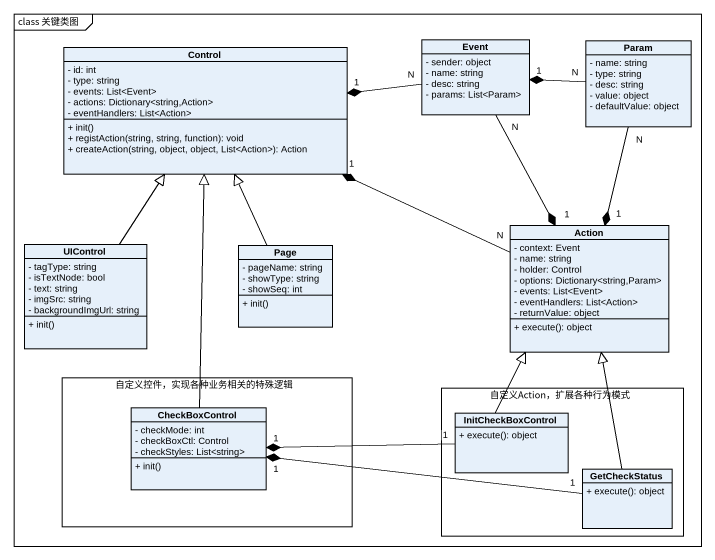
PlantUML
@startuml
mainframe class 关键类图
hide circle
hide empty members
skinparam classAttributeIconSize 0
class Event {
  - sender: object
  - name: string
  - desc: string
  - params: List<Param>
}
class Param {
  - name: string
  - type: string
  - desc: string
  - value: object
  - defaultValue: object
}
class "Control" as Control_ {
  - id: int
  - type: string
  - events: List<Event>
  - actions: Dictionary<string,Action>
  - eventHandlers: List<Action>
  + init()
  + registAction(string, string, function): void
  + createAction(string, object, object, List<Action>): Action
}
class "Action" as Action_ {
  - context: Event
  - name: string
  - holder: Control
  - options: Dictionary<string,Param>
  - events: List<Event>
  - eventHandlers: List<Action>
  - returnValue: object
  + execute(): object
}
class UIControl {
  - tagType: string
  - isTextNode: bool
  - text: string
  - imgSrc: string
  - backgroundImgUrl: string
  + init()
}
class "Page" as Page_ {
  - pageName: string
  - showType: string
  - showSeq: int
  + init()
}
rectangle "自定义控件，实现各种业务相关的特殊逻辑" as 自定义控件_实现各种业务相关的特殊逻辑 {
  class CheckBoxControl {
    - checkMode: int
    - checkBoxCtl: Control
    - checkStyles: List<string>
    + init()
  }
}
rectangle "自定义Action，扩展各种行为模式" as 自定义Action_扩展各种行为模式 {
  class InitCheckBoxControl {
    + execute(): object
  }
  class GetCheckStatus {
    + execute(): object
  }
}
Event "N" -left-* "1" Control_
Event "N" --* "1" Action_
Param "N" -left-* "1" Event
Param "N" --* "1" Action_
Action_ "N" -left-* "1" Control_
UIControl -up-|> Control_
Page_ -up-|> Control_
CheckBoxControl -up-|> Control_
InitCheckBoxControl -up-|> Action_
InitCheckBoxControl "1" -left-* "1" CheckBoxControl
GetCheckStatus -up-|> Action_
GetCheckStatus "1" -left-* "1" CheckBoxControl
@enduml
